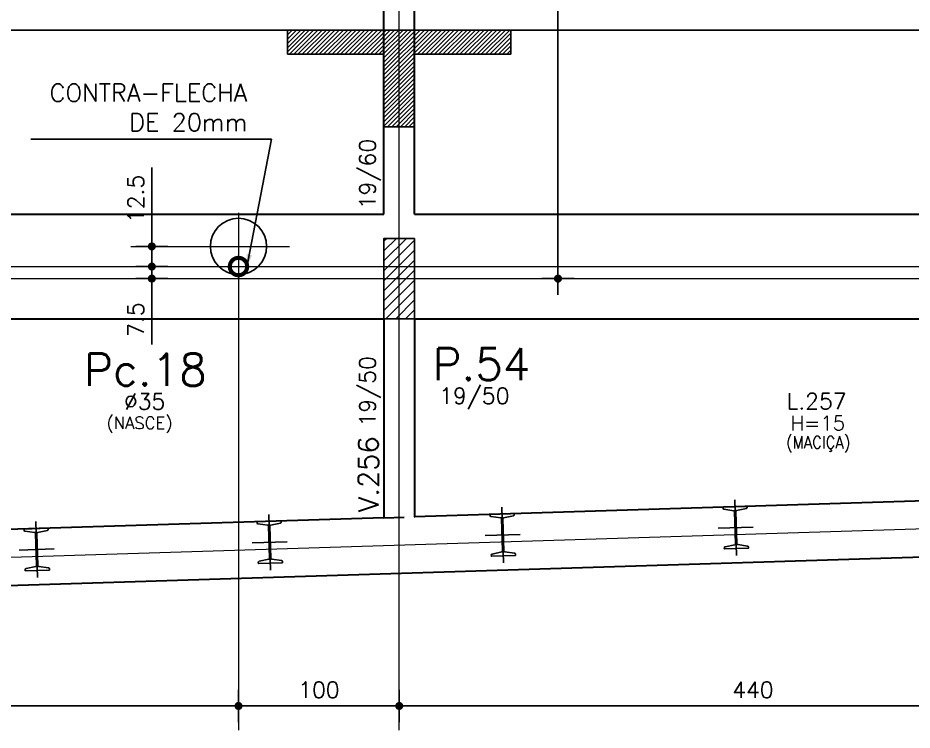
# Model space of a CAD drawing. Header units: inches. Extents: x 0 to 5940, y 0 to 4205.
# Drawn here: x 1912 to 2468, y 919 to 1362 of the extents above; entities that cross this region are included whole.
import ezdxf

# ---------------------------------------------------------------- set-up
doc = ezdxf.new("R2010")
doc.units = ezdxf.units.IN
doc.header["$LTSCALE"] = 50
doc.header["$MEASUREMENT"] = 0
doc.linetypes.add('HIDDEN', pattern=[0.375, 0.25, -0.125])
for name, color, linetype in [('CONTRA-FLECHA', 152, 'Continuous'), ('CORTE-FORMA', 1, 'Continuous'), ('COTA', 6, 'Continuous'), ('FO-HACHURA_PILAR-MORRE', 252, 'Continuous'), ('FO-TEXTO-LAJES', 152, 'Continuous'), ('FO-TEXTO-VIGAS', 3, 'Continuous'), ('P-M', 7, 'Continuous'), ('P-N', 5, 'Continuous'), ('PERFIL-CORTINA', 253, 'Continuous'), ('PILAR METALICO', 210, 'Continuous')]:
    doc.layers.add(name, color=color, linetype=linetype)
for name, color, linetype, lineweight in [('FO-Eixos', 150, 'Continuous', 5), ('FO-Textos dos pilares', 3, 'Continuous', 20), ('FO-Vigas', 2, 'Continuous', 30)]:
    doc.layers.add(name, color=color, linetype=linetype, lineweight=lineweight)
doc.styles.add('ROMANS', font='romans.shx')
doc.dimstyles.new('COTA_50', dxfattribs={"dimscale": 5, "dimtxt": 2, "dimasz": 1, "dimexe": 2, "dimexo": 1.5, "dimgap": 1, "dimtad": 1, "dimzin": 12, "dimdsep": 46, "dimtxsty": 'ROMANS', "dimblk1": 'COTA', "dimblk2": 'COTA', "dimsah": 1, "dimcen": -4, "dimdle": 1.5, "dimclrd": 6, "dimclre": 6, "dimclrt": 3, "dimadec": 0, "dimazin": 0, "dimtfac": 1, "dimtofl": 0, "dimtmove": 0, "dimatfit": 3, "dimldrblk": 'COTA', "dimfxl": 1, "dimtolj": 1, "dimtzin": 12, "dimarcsym": 0})
doc.dimstyles.new('NOTA', dxfattribs={"dimscale": 5, "dimtxt": 2, "dimasz": 2, "dimexe": 1.5, "dimexo": 2, "dimgap": 1, "dimtad": 1, "dimdec": 1, "dimzin": 12, "dimdsep": 46, "dimtxsty": 'ROMANS', "dimcen": 0.09, "dimclrd": 8, "dimclre": 8, "dimclrt": 3, "dimadec": 0, "dimazin": 0, "dimtfac": 1, "dimtdec": 1, "dimtofl": 0, "dimtmove": 0, "dimatfit": 3, "dimfxl": 1, "dimtolj": 1, "dimtzin": 12, "dimarcsym": 0})

# ---------------------------------------------------------------- blocks, each defined once
blk = doc.blocks.new('COTA')
at = {"layer": 'COTA'}
for p, q in [((0, -2), (0, 2)), ((2, 0), (-2, 0))]:
    blk.add_line(p, q, dxfattribs=at)
at = {"layer": 'COTA', "const_width": 0.5}
blk.add_lwpolyline([(-0.25, 0, 1), (0.25, 0, 1)], format="xyb", close=True, dxfattribs=at)
blk = doc.blocks.new('*D151')
at = {"layer": 'COTA', "color": 6, "lineweight": -2, "transparency": 16777216}
for p, q in [((1557.304034993271, 940.1689329580404), (1557.304034993271, 924.1244746867969)), ((2048.804034993325, 940.1689329580404), (2048.804034993325, 924.1244746867969)), ((1562.304034993271, 934.1244746867969), (2043.804034993325, 934.1244746867969))]:
    blk.add_line(p, q, dxfattribs=at)
at = {"layer": 'Defpoints', "color": 0, "transparency": 16777216}
for p in [(1557.304034993271, 947.6689329580404), (2048.804034993325, 947.6689329580404), (2048.804034993325, 934.1244746867969)]:
    blk.add_point(p, dxfattribs=at)
at = {"layer": 'COTA', "color": 6, "lineweight": -2, "transparency": 16777216, "xscale": 5, "yscale": 5, "zscale": 5, "rotation": 180}
blk.add_blockref('COTA', (1557.304034993271, 934.1244746867969), dxfattribs=at)
at = {"layer": 'COTA', "color": 6, "lineweight": -2, "transparency": 16777216, "xscale": 5, "yscale": 5, "zscale": 5}
blk.add_blockref('COTA', (2048.804034993325, 934.1244746867969), dxfattribs=at)
at = {"layer": 'COTA', "color": 3, "transparency": 16777216, "insert": (1803.054034993298, 944.1244746867969), "char_height": 10, "attachment_point": 5, "style": 'ROMANS'}
blk.add_mtext('\\A1;491.5', dxfattribs=at)
blk = doc.blocks.new('*D152')
at = {"layer": 'COTA', "color": 6, "lineweight": -2, "transparency": 16777216}
for p, q in [((2048.804034993326, 935.4599793615271), (2048.804034993326, 924.1244746867969)), ((2148.804034993206, 935.459979361528), (2148.804034993206, 924.1244746867969)), ((2053.804034993326, 934.1244746867969), (2143.804034993206, 934.1244746867969))]:
    blk.add_line(p, q, dxfattribs=at)
at = {"layer": 'Defpoints', "color": 0, "transparency": 16777216}
for p in [(2048.804034993326, 942.9599793615271), (2148.804034993206, 942.959979361528), (2148.804034993206, 934.1244746867969)]:
    blk.add_point(p, dxfattribs=at)
at = {"layer": 'COTA', "color": 6, "lineweight": -2, "transparency": 16777216, "xscale": 5, "yscale": 5, "zscale": 5, "rotation": 180}
blk.add_blockref('COTA', (2048.804034993326, 934.1244746867969), dxfattribs=at)
at = {"layer": 'COTA', "color": 6, "lineweight": -2, "transparency": 16777216, "xscale": 5, "yscale": 5, "zscale": 5}
blk.add_blockref('COTA', (2148.804034993206, 934.1244746867969), dxfattribs=at)
at = {"layer": 'COTA', "color": 3, "transparency": 16777216, "insert": (2098.804034993266, 944.1244746867969), "char_height": 10, "attachment_point": 5, "style": 'ROMANS'}
blk.add_mtext('\\A1;100', dxfattribs=at)
blk = doc.blocks.new('*D153')
at = {"layer": 'COTA', "color": 6, "lineweight": -2, "transparency": 16777216}
for p, q in [((2148.804034993206, 935.8747351088459), (2148.804034993206, 924.1244746867969)), ((2588.804034993218, 935.8747351088459), (2588.804034993218, 924.1244746867969)), ((2153.804034993206, 934.1244746867969), (2583.804034993218, 934.1244746867969))]:
    blk.add_line(p, q, dxfattribs=at)
at = {"layer": 'Defpoints', "color": 0, "transparency": 16777216}
for p in [(2148.804034993206, 943.3747351088459), (2588.804034993218, 943.3747351088459), (2588.804034993218, 934.1244746867969)]:
    blk.add_point(p, dxfattribs=at)
at = {"layer": 'COTA', "color": 6, "lineweight": -2, "transparency": 16777216, "xscale": 5, "yscale": 5, "zscale": 5, "rotation": 180}
blk.add_blockref('COTA', (2148.804034993206, 934.1244746867969), dxfattribs=at)
at = {"layer": 'COTA', "color": 6, "lineweight": -2, "transparency": 16777216, "xscale": 5, "yscale": 5, "zscale": 5}
blk.add_blockref('COTA', (2588.804034993218, 934.1244746867969), dxfattribs=at)
at = {"layer": 'COTA', "color": 3, "transparency": 16777216, "insert": (2368.804034993212, 944.1244746867969), "char_height": 10, "attachment_point": 5, "style": 'ROMANS'}
blk.add_mtext('\\A1;440', dxfattribs=at)
blk = doc.blocks.new('*D218')
at = {"layer": 'COTA', "color": 6, "lineweight": -2, "transparency": 16777216}
for p, q in [((2254.389053091174, 1514.706933824584), (2257.532630619812, 1514.706933824584)), ((2247.532630619812, 1509.706933824584), (2247.532630619812, 1204.706933824576)), ((2254.389053091174, 1199.706933824576), (2257.532630619812, 1199.706933824576))]:
    blk.add_line(p, q, dxfattribs=at)
at = {"layer": 'Defpoints', "color": 0, "transparency": 16777216}
for p in [(2246.889053091174, 1514.706933824584), (2246.889053091174, 1199.706933824576), (2247.532630619811, 1199.706933824576)]:
    blk.add_point(p, dxfattribs=at)
at = {"layer": 'COTA', "color": 6, "lineweight": -2, "transparency": 16777216, "xscale": 5, "yscale": 5, "zscale": 5}
for p, rotation in [((2247.532630619812, 1514.706933824584), 90), ((2247.532630619812, 1199.706933824576), 270)]:
    blk.add_blockref('COTA', p, dxfattribs=dict(at, rotation=rotation))
at = {"layer": 'COTA', "color": 3, "transparency": 16777216, "insert": (2237.532630619812, 1386.193240395929), "char_height": 10, "attachment_point": 5, "rotation": 90, "style": 'ROMANS'}
blk.add_mtext('\\A1;315', dxfattribs=at)
blk = doc.blocks.new('*D294')
at = {"layer": 'COTA', "color": 6, "lineweight": -2, "transparency": 16777216}
for p, q in [((1994.91327672593, 1224.706933824577), (1994.91327672593, 1268.706933824577)), ((1990.007080754207, 1219.706933824577), (1984.91327672593, 1219.706933824577)), ((1990.007080754207, 1207.206933824576), (1984.91327672593, 1207.206933824576)), ((1994.91327672593, 1202.206933824576), (1994.91327672593, 1197.206933824576))]:
    blk.add_line(p, q, dxfattribs=at)
at = {"layer": 'Defpoints', "color": 0, "transparency": 16777216}
for p in [(1994.91327672593, 1219.706933824577), (1997.507080754207, 1219.706933824577), (1997.507080754207, 1207.206933824576)]:
    blk.add_point(p, dxfattribs=at)
at = {"layer": 'COTA', "color": 6, "lineweight": -2, "transparency": 16777216, "xscale": 5, "yscale": 5, "zscale": 5}
for p, rotation in [((1994.91327672593, 1219.706933824577), 270), ((1994.91327672593, 1207.206933824576), 90)]:
    blk.add_blockref('COTA', p, dxfattribs=dict(at, rotation=rotation))
at = {"layer": 'COTA', "color": 3, "transparency": 16777216, "insert": (1984.91327672593, 1249.206933824577), "char_height": 10, "attachment_point": 5, "rotation": 90, "style": 'ROMANS'}
blk.add_mtext('\\A1;12.5', dxfattribs=at)
blk = doc.blocks.new('*D372')
at = {"layer": 'COTA', "color": 6, "lineweight": -2, "transparency": 16777216}
for p, q in [((1994.91327672593, 1212.206933824576), (1994.91327672593, 1217.206933824576)), ((1997.41327672593, 1207.206933824576), (1984.91327672593, 1207.206933824576)), ((1997.41327672593, 1199.706933824576), (1984.91327672593, 1199.706933824576)), ((1994.91327672593, 1194.706933824576), (1994.91327672593, 1158.706933824576))]:
    blk.add_line(p, q, dxfattribs=at)
at = {"layer": 'Defpoints', "color": 0, "transparency": 16777216}
for p in [(2004.91327672593, 1207.206933824576), (1994.91327672593, 1199.706933824576), (2004.91327672593, 1199.706933824576)]:
    blk.add_point(p, dxfattribs=at)
at = {"layer": 'COTA', "color": 6, "lineweight": -2, "transparency": 16777216, "xscale": 5, "yscale": 5, "zscale": 5}
for p, rotation in [((1994.91327672593, 1207.206933824576), 270), ((1994.91327672593, 1199.706933824576), 90)]:
    blk.add_blockref('COTA', p, dxfattribs=dict(at, rotation=rotation))
at = {"layer": 'COTA', "color": 3, "transparency": 16777216, "insert": (1984.91327672593, 1174.206933824576), "char_height": 10, "attachment_point": 5, "rotation": 90, "style": 'ROMANS'}
blk.add_mtext('\\A1;7.5', dxfattribs=at)
blk = doc.blocks.new('A$7E7B159102C265')
at = {"layer": 'PERFIL-CORTINA'}
for p, q in [((1982.135170837115, 595.3837404802953), (1983.219981660906, 560.7030928056256)), ((1837.206055629555, 590.8503570690673), (1838.290866453346, 556.1697093943976)), ((1692.276940421991, 586.3169736578393), (1693.361751245782, 551.6363259831696)), ((1547.34782521443, 581.7835902466113), (1548.432636038222, 547.1029425719416)), ((1826.844824399643, 573.1689674258496), (1848.652097683258, 573.8510990376153)), ((1971.773939607203, 577.7023508370776), (1993.581212890818, 578.3844824488433)), ((1681.915709192079, 568.6355840146216), (1703.722982475694, 569.3177156263873)), ((1536.986593984519, 564.1022006033936), (1558.793867268134, 564.7843322151593))]:
    blk.add_line(p, q, dxfattribs=at)
for points in [[(1982.595828683669, 568.0707552588428), (1981.972744288407, 587.9903300913893, 0.3485364154920491), (1981.471020442197, 588.5835728272323), (1975.300101597517, 589.4556148504362, -0.3485364154920658), (1974.798377751304, 590.0488575862792), (1974.774801432439, 590.8025761058161), (1989.767468522874, 591.2715468035312), (1989.791044841742, 590.5178282839943, -0.3485364154920573), (1989.327378841499, 589.8943881491741), (1983.223025555333, 588.6383755554825, 0.3485364154920557), (1982.75935955509, 588.0149354206633), (1983.382408209618, 568.0965031945316, 0.3485364154920557), (1983.884132055828, 567.5032604586904), (1990.055050900504, 566.6312184354829, -0.3485364154920573), (1990.556774746714, 566.0379756996417), (1990.580351065582, 565.2842571801048), (1975.587683975144, 564.8152864823896), (1975.564107656279, 565.5690050019266, -0.3485364154920658), (1976.027773656522, 566.1924451367468), (1982.132126942692, 567.4484577304402, 0.3490499028235261), (1982.595757066712, 568.0730448032155)], [(1837.666713476108, 563.5373718476148), (1837.043629080847, 583.4569466801613, 0.3485364154920491), (1836.541905234637, 584.0501894160043), (1830.370986389957, 584.9222314392082, -0.3485364154920658), (1829.869262543743, 585.5154741750512), (1829.845686224879, 586.2691926945881), (1844.838353315314, 586.7381633923032), (1844.861929634182, 585.9844448727663, -0.3485364154920573), (1844.398263633939, 585.3610047379461), (1838.293910347773, 584.1049921442545, 0.3485364154920557), (1837.83024434753, 583.4815520094353), (1838.453293002058, 563.5631197833036, 0.3485364154920557), (1838.955016848267, 562.9698770474624), (1845.125935692944, 562.0978350242549, -0.3485364154920573), (1845.627659539154, 561.5045922884137), (1845.651235858022, 560.7508737688768), (1830.658568767583, 560.2819030711617), (1830.634992448719, 561.0356215906986, -0.3485364154920658), (1831.098658448962, 561.6590617255188), (1837.203011735131, 562.9150743192122, 0.3490499028235261), (1837.666641859152, 563.5396613919875)], [(1692.737598268548, 559.0039884363869), (1692.114513873286, 578.9235632689333, 0.3485364154920491), (1691.612790027077, 579.5168060047763), (1685.441871182393, 580.3888480279802, -0.3485364154920658), (1684.940147336183, 580.9820907638232), (1684.916571017315, 581.7358092833601), (1699.909238107753, 582.2047799810753), (1699.932814426618, 581.4510614615383, -0.3485364154920573), (1699.469148426375, 580.8276213267181), (1693.364795140213, 579.5716087330266, 0.3485364154920557), (1692.901129139969, 578.9481685982073), (1693.524177794498, 559.0297363720756, 0.3485364154920557), (1694.025901640707, 558.4364936362344), (1700.19682048538, 557.5644516130269, -0.3485364154920573), (1700.698544331593, 556.9712088771857), (1700.722120650458, 556.2174903576488), (1685.729453560023, 555.7485196599337), (1685.705877241155, 556.5022381794706, -0.3485364154920658), (1686.169543241398, 557.1256783142908), (1692.273896527571, 558.3816909079842, 0.3490499028235261), (1692.737526651588, 559.0062779807595)], [(1547.808483060984, 554.4706050251589), (1547.185398665722, 574.3901798577053, 0.3485364154920491), (1546.683674819513, 574.9834225935483), (1540.512755974833, 575.8554646167522, -0.3485364154920658), (1540.011032128619, 576.4487073525952), (1539.987455809754, 577.2024258721322), (1554.98012290019, 577.6713965698473), (1555.003699219058, 576.9176780503103, -0.3485364154920573), (1554.540033218815, 576.2942379154902), (1548.435679932649, 575.0382253217986, 0.3485364154920557), (1547.972013932405, 574.4147851869793), (1548.595062586934, 554.4963529608476, 0.3485364154920557), (1549.096786433143, 553.9031102250065), (1555.26770527782, 553.0310682017989, -0.3485364154920573), (1555.76942912403, 552.4378254659578), (1555.793005442898, 551.6841069464208), (1540.800338352459, 551.2151362487057), (1540.776762033594, 551.9688547682426, -0.3485364154920658), (1541.240428033838, 552.5922949030628), (1547.344781320007, 553.8483074967562, 0.3490499028235261), (1547.808411444028, 554.4728945695315)]]:
    blk.add_lwpolyline(points, format="xyb", dxfattribs=at)

msp = doc.modelspace()

# ---------------------------------------------------------------- hatches: boundary and pattern name
at = {"layer": 'CORTE-FORMA'}
h = msp.add_hatch(dxfattribs=at)
h.set_pattern_fill('ANSI31', color=70, scale=15)
h.set_pattern_definition([(45, (-4662.458948585787, 9121.85738103617), (-1.325825214724776, 1.325825214724777), [])])
h.paths.add_polyline_path([(2158.304034993188, 1294.081854570744), (2158.304034993188, 1339.081854570743), (2218.304034993188, 1339.081854570743), (2218.304034993188, 1354.081854570743), (2079.304034993183, 1354.081854570743), (2079.304034993183, 1339.081854570743), (2139.304034993183, 1339.081854570743), (2139.304034993183, 1294.081854570743)])
at = {"layer": 'FO-HACHURA_PILAR-MORRE'}
h = msp.add_hatch(dxfattribs=at)
h.set_pattern_fill('ANSI31', color=256, scale=35)
h.set_pattern_definition([(45, (-4340.958948585787, 9121.85738103617), (-3.093592167691145, 3.093592167691146), [])])
h.paths.add_polyline_path([(2158.304034993188, 1224.706933824576), (2148.804034993208, 1224.706933824576), (2139.304034993183, 1224.706933824576), (2139.304034993183, 1199.706933824576), (2139.304034993183, 1174.706933824576), (2148.804034993208, 1174.706933824576), (2158.304034993188, 1174.706933824576), (2158.304034993188, 1199.706933824576)])

# ---------------------------------------------------------------- linework, layer by layer
at = {"layer": 'CONTRA-FLECHA', "linetype": 'Continuous', "const_width": 2.56}
msp.add_lwpolyline([(2044.985658374923, 1203.388557206166, 1), (2052.622411611729, 1211.025310442986, 1)], format="xyb", close=True, dxfattribs=at)
at = {"layer": 'CORTE-FORMA', "color": 8}
for p, q in [((1626.797290806332, 1354.081854570743), (2079.304034993183, 1354.081854570743)), ((2218.304034993188, 1354.081854570743), (2519.304034993191, 1354.081854570743))]:
    msp.add_line(p, q, dxfattribs=at)
at = {"layer": 'CORTE-FORMA', "color": 70}
for p, q in [((2079.304034993183, 1339.081854570743), (2079.304034993183, 1354.081854570743)), ((2218.304034993188, 1339.081854570743), (2218.304034993188, 1354.081854570742))]:
    msp.add_line(p, q, dxfattribs=at)
at = {"layer": 'CORTE-FORMA'}
for p, q in [((2079.304034993183, 1354.081854570743), (2218.304034993188, 1354.081854570743)), ((2079.304034993183, 1339.081854570743), (2139.304034993183, 1339.081854570743)), ((2139.304034993183, 1294.081854570743), (2139.304034993183, 1339.081854570743)), ((2158.304034993188, 1339.081854570743), (2218.304034993188, 1339.081854570743)), ((2158.304034993188, 1294.081854570744), (2158.304034993188, 1339.081854570743)), ((2139.304034993183, 1294.081854570743), (2158.304034993188, 1294.081854570743))]:
    msp.add_line(p, q, dxfattribs=at)
at = {"layer": 'FO-Eixos'}
for p, q in [((2148.804034993206, 919.1244746867942), (2148.804034993208, 2197.835091514696)), ((2048.804034993326, 1240.657415379382), (2048.804034993326, 919.124474686796)), ((1981.771244227813, 1219.706933824577), (2080.541051414214, 1219.706933824577)), ((936.4986518059886, 1207.206933824577), (3542.28927437673, 1207.206933824575)), ((1022.856042990023, 1199.706933824576), (3225.042774841684, 1199.706933824576))]:
    msp.add_line(p, q, dxfattribs=at)
msp.add_lwpolyline([(3377.270599288591, 1072.276405588308), (1039.438068646996, 999.14899293899)], dxfattribs=at)
at = {"layer": 'FO-Vigas'}
for p, q in [((2158.304034993188, 1239.706933824576), (2158.304034993188, 1610.206933827621)), ((2139.304034993183, 1239.706933824578), (2139.304034993183, 1505.20693382456)), ((1566.792186546263, 1239.706933824578), (2139.304034993183, 1239.706933824578)), ((2158.304034993188, 1239.706933824576), (2579.304034993192, 1239.706933824576)), ((1566.754034993105, 1174.706933824576), (2139.304034993183, 1174.706933824576)), ((2139.304034993185, 1174.706933824576), (2139.304034993185, 1051.061364829578)), ((2158.304034993188, 1174.706933824576), (2579.304034993192, 1174.706933824576)), ((2158.304034993184, 1174.706933824767), (2158.304034993188, 1051.655684919715)), ((3165.304034993204, 1048.137531206128), (1080.304034993223, 982.9187213147361)), ((2139.304034993183, 1051.061364829578), (1085.304034993223, 1018.092239828957))]:
    msp.add_line(p, q, dxfattribs=at)
at = {"layer": 'FO-Vigas', "linetype": 'HIDDEN'}
msp.add_line((2139.304034993186, 1051.061364829578), (2158.304034993185, 1051.655684919722), dxfattribs=at)
at = {"layer": 'FO-Vigas'}
msp.add_lwpolyline([(3165.304034993193, 1083.154649697356), (2158.304034993188, 1051.655684919715)], dxfattribs=at)
at = {"layer": 'P-M'}
msp.add_lwpolyline([(2158.304034993188, 1224.706933824576), (2148.804034993208, 1224.706933824576), (2139.304034993183, 1224.706933824576), (2139.304034993183, 1199.706933824576), (2139.304034993183, 1174.706933824576), (2148.804034993208, 1174.706933824576), (2158.304034993188, 1174.706933824576), (2158.304034993188, 1199.706933824576), (2158.304034993188, 1224.706933824576)], close=True, dxfattribs=at)
at = {"layer": 'P-N'}
msp.add_lwpolyline([(2031.640292586269, 1216.292852868334), (2032.636143174379, 1213.009973437228), (2034.253316778032, 1209.984454425773), (2036.429666322561, 1207.332564832851), (2039.081555915483, 1205.156215288321), (2042.107074926937, 1203.539041684669), (2045.389954358044, 1202.543191096559), (2048.804034993326, 1202.206933503617), (2052.218115628609, 1202.543191096559), (2055.500995059715, 1203.539041684669), (2058.526514071169, 1205.156215288321), (2061.178403664091, 1207.332564832851), (2063.35475320862, 1209.984454425773), (2064.971926812274, 1213.009973437228), (2065.967777400383, 1216.292852868334), (2066.304034993326, 1219.706933503617), (2065.967777400383, 1223.121014138897), (2064.971926812274, 1226.403893570005), (2063.35475320862, 1229.429412581459), (2061.178403664091, 1232.081302174381), (2058.526514071169, 1234.257651718911), (2055.500995059715, 1235.874825322563), (2052.218115628609, 1236.870675910673), (2048.804034993326, 1237.206933503617), (2045.389954358044, 1236.870675910673), (2042.107074926937, 1235.874825322563), (2039.081555915483, 1234.257651718911), (2036.429666322561, 1232.081302174381), (2034.253316778032, 1229.429412581459), (2032.636143174379, 1226.403893570005), (2031.640292586269, 1223.121014138897), (2031.304034993326, 1219.706933503617)], close=True, dxfattribs=at)

# ---------------------------------------------------------------- block references
at = {"layer": 'PILAR METALICO'}
msp.add_blockref('A$7E7B159102C265', (375.4247730678608, 466.8891877749002), dxfattribs=at)

# ---------------------------------------------------------------- texts
at = {"layer": 'CONTRA-FLECHA', "insert": (2054.36446133248, 1306.017480841613), "char_height": 11, "attachment_point": 6, "style": 'ROMANS'}
msp.add_mtext('{\\Fromans.shx;CONTRA-FLECHA\\PDE 20mm}', dxfattribs=at)
at = {"layer": 'FO-TEXTO-LAJES', "style": 'ROMANS'}
msp.add_text('L.257', height=10, dxfattribs=at).set_placement((2389.744150420156, 1118.495056588741))
at = {"layer": 'FO-TEXTO-LAJES', "color": 3, "style": 'ROMANS'}
msp.add_text('H=15', height=9, dxfattribs=at).set_placement((2392.171166084809, 1105.41372214669))
at = {"layer": 'FO-TEXTO-LAJES', "color": 4, "style": 'ROMANS', "width": 0.9}
msp.add_text('(MACIÇA)', height=7.5, dxfattribs=at).set_placement((2389.425895146182, 1094.195975136236))
at = {"layer": 'FO-TEXTO-VIGAS', "style": 'ROMANS'}
for s, p in [('19/60', (2134.039333114339, 1242.837144183401)), ('19/50', (2134.039333114339, 1107.779088231307))]:
    msp.add_text(s, height=10, rotation=90, dxfattribs=at).set_placement(p)
at = {"layer": 'FO-TEXTO-VIGAS', "color": 1, "style": 'ROMANS'}
msp.add_text('V.256', height=12.5, rotation=90, dxfattribs=at).set_placement((2135.871772518007, 1054.541870860348))
at = {"layer": 'FO-Textos dos pilares', "color": 1, "style": 'ROMANS'}
for s, p in [('Pc.18', (1952.794906600655, 1133.088624826072)), ('P.54', (2169.51136322708, 1136.53256144789))]:
    msp.add_text(s, height=20, dxfattribs=at).set_placement(p)
at = {"layer": 'FO-Textos dos pilares', "color": 3, "style": 'ROMANS'}
for s, p in [('19/50', (2173.629068717099, 1121.840352346657)), ('%%C35', (1977.569113812955, 1118.396415724839))]:
    msp.add_text(s, height=10, dxfattribs=at).set_placement(p)
at = {"layer": 'FO-Textos dos pilares', "color": 4, "style": 'ROMANS'}
msp.add_text('(NASCE)', height=7.5, dxfattribs=at).set_placement((1966.663956945282, 1106.281085228939))

# ---------------------------------------------------------------- dimensions: what is measured, and where the dimension line sits
at = {"layer": 'COTA'}
for base, p1, p2, picture, middle in [((2247.532630619812, 1199.706933824576), (2246.889053091174, 1514.706933824584), (2246.889053091174, 1199.706933824576), '*D218', (2247.532630619812, 1386.193240395929)), ((1994.91327672593, 1219.706933824577), (1997.507080754207, 1207.206933824576), (1997.507080754207, 1219.706933824577), '*D294', (1994.91327672593, 1249.206933824577))]:
    dim = msp.add_linear_dim(base=base, p1=p1, p2=p2, angle=90, dimstyle='COTA_50', dxfattribs=at)
    dim.commit()
    dim.dimension.update_dxf_attribs({"geometry": picture, "text_midpoint": middle, "dimtype": 160})
dim = msp.add_linear_dim(base=(1994.91327672593, 1199.706933824576), p1=(2004.91327672593, 1207.206933824576), p2=(2004.91327672593, 1199.706933824576), angle=90, dimstyle='COTA_50', dxfattribs=at)
dim.commit()
dim.dimension.update_dxf_attribs({"geometry": '*D372', "text_midpoint": (1984.91327672593, 1174.206933824576)})
for base, p1, p2, picture, middle in [((2048.804034993325, 934.1244746867969), (1557.304034993271, 947.6689329580404), (2048.804034993325, 947.6689329580404), '*D151', (1803.054034993298, 944.1244746867969)), ((2148.804034993206, 934.1244746867969), (2048.804034993326, 942.9599793615271), (2148.804034993206, 942.959979361528), '*D152', (2098.804034993266, 944.1244746867969)), ((2588.804034993218, 934.1244746867969), (2148.804034993206, 943.3747351088459), (2588.804034993218, 943.3747351088459), '*D153', (2368.804034993212, 944.1244746867969))]:
    dim = msp.add_linear_dim(base=base, p1=p1, p2=p2, dimstyle='COTA_50', dxfattribs=at)
    dim.commit()
    dim.dimension.update_dxf_attribs({"geometry": picture, "text_midpoint": middle})

# ---------------------------------------------------------------- leaders
at = {"layer": 'CONTRA-FLECHA', "color": 8, "annotation_type": 0, "has_hookline": 1, "hookline_direction": 1, "text_width": 134.6190476190476}
msp.add_leader([(2053.648116499255, 1204.820540235097), (2069.36446133248, 1286.350814174947), (2059.36446133248, 1286.350814174947)], dimstyle='NOTA', dxfattribs=at)

doc.saveas('drawing.dxf')
